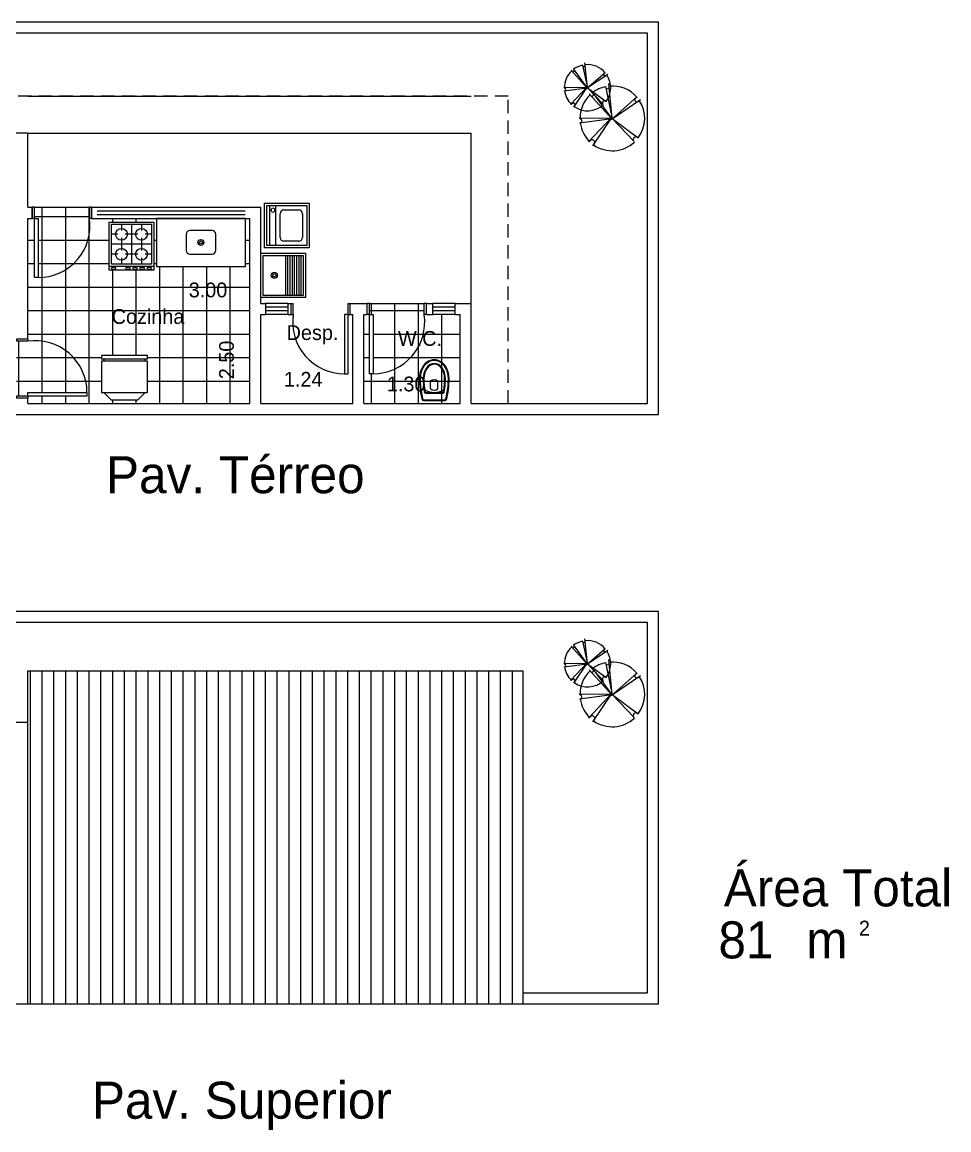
# Model space of a CAD drawing. Extents: x 0.5 to 24.7, y 0.1 to 15.
# Drawn here: x 12.2 to 24.71, y 0.05 to 15.01 of the extents above; entities that cross this region are included whole.
import ezdxf

# ---------------------------------------------------------------- set-up
doc = ezdxf.new("R2010")
doc.units = 0
doc.linetypes.add('ACAD_ISO02W100', pattern=[15, 12, -3])
doc.layers.get('0').update_dxf_attribs({"linetype": 'CONTINUOUS'})
doc.layers.get('DEFPOINTS').update_dxf_attribs({"linetype": 'CONTINUOUS'})
for name, color, linetype in [('ARV', 3, 'CONTINUOUS'), ('BLOCO', 5, 'CONTINUOUS'), ('BLOCOS', 5, 'CONTINUOUS'), ('HACHURA', 1, 'CONTINUOUS'), ('PAREDE', 7, 'CONTINUOUS'), ('PONTILHADO', 8, 'ACAD_ISO02W100')]:
    doc.layers.add(name, color=color, linetype=linetype)
doc.styles.add('PADRÃO', font='', dxfattribs={"height": 0.2})
doc.styles.get('PADRÃO').set_extended_font_data('AvantGarde Bk BT')
doc.dimstyles.new('PADRÃOS', dxfattribs={"dimtxt": 0.15, "dimasz": 0.1, "dimexe": 1.25, "dimexo": 0.625, "dimgap": 0.1, "dimtad": 0, "dimjust": 1, "dimzin": 1, "dimdsep": 46, "dimtxsty": 'PADRÃO', "dimcen": 2.5, "dimse1": 1, "dimse2": 1, "dimsd1": 1, "dimsd2": 1, "dimclrt": 1, "dimadec": 0, "dimazin": 0, "dimtfac": 1, "dimtdec": 4, "dimtmove": 0, "dimatfit": 3, "dimfxl": 1, "dimtolj": 1, "dimtzin": 0, "dimarcsym": 0})
pattern_1 = [(0, (-137.0739, -134.93556), (0, 0.3175), []), (90, (-137.0739, -134.93556), (-0.3175, 2e-17), [])]

# ---------------------------------------------------------------- blocks, each defined once
blk = doc.blocks.new('P80E15')
at = {"layer": 'BLOCO', "ltscale": 0.015}
for p, q in [((0.03, 0.15), (0, 0.15)), ((0, 0.15), (0, 0)), ((0.03, 0.15), (0.03, 0)), ((0.8, 0.15), (0.77, 0.15)), ((0.77, 0.15), (0.77, 0)), ((0.8, 0.15), (0.8, 0)), ((0.03, 0), (0, 0)), ((0.8, 0), (0.77, 0))]:
    blk.add_line(p, q, dxfattribs=at)
at = {"layer": 'BLOCO'}
blk.add_lwpolyline([(0.03, 0.15), (0.08, 0.15), (0.08, 0.95), (0.03, 0.95)], close=True, dxfattribs=at)
at = {"layer": 'BLOCO', "ltscale": 0.015}
blk.add_arc((0.08, 0.252), 0.698, 351.5555, 90, dxfattribs=at)
blk = doc.blocks.new('P80D15')
at = {"layer": 'BLOCO', "ltscale": 0.015}
for p, q in [((0, 0.15), (0, 0)), ((0, 0.15), (0.03, 0.15)), ((0.03, 0.15), (0.03, 0)), ((0.77, 0.15), (0.77, 0)), ((0.77, 0.15), (0.8, 0.15)), ((0.8, 0.15), (0.8, 0)), ((0, 0), (0.03, 0)), ((0.77, 0), (0.8, 0))]:
    blk.add_line(p, q, dxfattribs=at)
at = {"layer": 'BLOCO'}
blk.add_lwpolyline([(0.77, 0.15), (0.72, 0.15), (0.72, 0.95), (0.77, 0.95)], close=True, dxfattribs=at)
at = {"layer": 'BLOCO', "ltscale": 0.015}
blk.add_arc((0.72, 0.252), 0.698, 90, 188.4445, dxfattribs=at)
blk = doc.blocks.new('VASOSAN')
at = {"layer": 'BLOCOS'}
for p, q in [((-0.05, 0.2), (-0.05, 0.3)), ((0.05, 0.2), (0.05, 0.3)), ((-0.116, 0.15), (0.116, 0.15)), ((-0.145, 0.05), (0.145, 0.05)), ((-0.145, 0.04), (0.145, 0.04)), ((-0.116, 0.14), (0.116, 0.14))]:
    blk.add_line(p, q, dxfattribs=at)
for centre, radius, start, end in [((0, 0.25), 0.0707, 44.9896, 134.9689), ((-0.116, 0.16), 0.02, 189.3868, 270), ((-0.116, 0.16), 0.01, 189.3844, 270), ((0, 0.25), 0.0707, 225.0311, 315.0104), ((0.116, 0.16), 0.01, 270, 350.5759), ((0.116, 0.16), 0.02, 270, 350.5771), ((-0.145, 0.06), 0.02, 195.5363, 270), ((-0.145, 0.06), 0.01, 195.5347, 270), ((0.145, 0.06), 0.01, 270, 344.4831), ((0.145, 0.06), 0.02, 270, 344.4637)]:
    blk.add_arc(centre, radius, start, end, dxfattribs=at)
for centre, major_axis, ratio, start_param, end_param in [((0, 0.34), (0, 0.25), 0.8, 4.712389, 7.853982), ((0, 0.34), (0, 0.5), 0.4, 1.570796, 2.178171), ((0, 0.34), (0, 0.5), 0.4, 4.105014, 4.712389), ((0, 0.2), (-0.132, 0), 0.380108, 0, 3.141593)]:
    blk.add_ellipse(centre, major_axis=major_axis, ratio=ratio, start_param=start_param, end_param=end_param, dxfattribs=at)
for points, knots in [([(0.19, 0.34), (0.19, 0.385), (0.18, 0.43), (0.128, 0.535), (0.067, 0.577), (-0.056, 0.582), (-0.118, 0.544), (-0.177, 0.44), (-0.19, 0.39), (-0.19, 0.34)], [4.712389, 4.712389, 4.712389, 4.712389, 5.268705, 5.268705, 6.251972, 6.251972, 7.235239, 7.235239, 7.853982, 7.853982, 7.853982, 7.853982]), ([(0.15, 0.34), (0.15, 0.379), (0.141, 0.418), (0.098, 0.505), (0.052, 0.537), (-0.036, 0.543), (-0.083, 0.519), (-0.137, 0.434), (-0.15, 0.387), (-0.15, 0.34)], [4.712389, 4.712389, 4.712389, 4.712389, 5.267304, 5.267304, 6.225165, 6.225165, 7.183027, 7.183027, 7.853982, 7.853982, 7.853982, 7.853982]), ([(0.14, 0.34), (0.14, 0.377), (0.131, 0.415), (0.086, 0.506), (0.035, 0.535), (-0.049, 0.525), (-0.088, 0.498), (-0.13, 0.419), (-0.14, 0.379), (-0.14, 0.34)], [4.712389, 4.712389, 4.712389, 4.712389, 5.266985, 5.266985, 6.376176, 6.376176, 7.268653, 7.268653, 7.853982, 7.853982, 7.853982, 7.853982]), ([(-0.19, 0.34), (-0.19, 0.263), (-0.183, 0.186), (-0.165, 0.096), (-0.16, 0.076), (-0.155, 0.057)], [1.5707963, 1.5707963, 1.5707963, 1.5707963, 2.0374558, 2.0374558, 2.1781714, 2.1781714, 2.1781714, 2.1781714]), ([(0.126, 0.158), (0.13, 0.188), (0.134, 0.22), (0.139, 0.281), (0.14, 0.31), (0.14, 0.34)], [4.3194242, 4.3194242, 4.3194242, 4.3194242, 4.5261468, 4.5261468, 4.712389, 4.712389, 4.712389, 4.712389]), ([(0.135, 0.157), (0.141, 0.188), (0.145, 0.222), (0.149, 0.283), (0.15, 0.312), (0.15, 0.34)], [4.3194149, 4.3194149, 4.3194149, 4.3194149, 4.5352774, 4.5352774, 4.712389, 4.712389, 4.712389, 4.712389]), ([(0.155, 0.057), (0.171, 0.118), (0.183, 0.188), (0.189, 0.287), (0.19, 0.314), (0.19, 0.34)], [4.1050166, 4.1050166, 4.1050166, 4.1050166, 4.5531772, 4.5531772, 4.712389, 4.712389, 4.712389, 4.712389])]:
    blk.add_open_spline(points, degree=3, knots=knots, dxfattribs=at)
for points in [[(-0.15, 0.34), (-0.15, 0.277), (-0.145, 0.214), (-0.135, 0.157)], [(-0.14, 0.34), (-0.14, 0.278), (-0.135, 0.215), (-0.126, 0.158)]]:
    blk.add_open_spline(points, degree=3, dxfattribs=at)
blk = doc.blocks.new('*D26')
at = {"layer": 'DEFPOINTS', "color": 0, "linetype": 'ByBlock', "ltscale": 0.015}
for p in [(149.346, 147.296), (152.346, 147.296), (149.346, 146.329)]:
    blk.add_point(p, dxfattribs=at)
at = {"color": 1, "linetype": 'ByBlock', "ltscale": 0.015, "insert": (151.782, 146.329), "char_height": 0.2, "attachment_point": 5, "style": 'PADRÃO'}
blk.add_mtext('\\A1;3.00', dxfattribs=at)
blk = doc.blocks.new('*D27')
at = {"layer": 'DEFPOINTS', "color": 0, "linetype": 'ByBlock', "ltscale": 0.015}
for p in [(152.033, 147.296), (152.346, 147.296), (152.346, 144.796)]:
    blk.add_point(p, dxfattribs=at)
at = {"color": 1, "linetype": 'ByBlock', "ltscale": 0.015, "insert": (152.033, 145.385), "char_height": 0.2, "attachment_point": 5, "rotation": 90, "style": 'PADRÃO'}
blk.add_mtext('\\A1;2.50', dxfattribs=at)
blk = doc.blocks.new('*D30')
at = {"layer": 'DEFPOINTS', "color": 0, "linetype": 'ByBlock', "ltscale": 0.015}
for p in [(153.736, 145.123), (152.496, 144.796), (153.736, 144.796)]:
    blk.add_point(p, dxfattribs=at)
at = {"color": 1, "linetype": 'ByBlock', "ltscale": 0.015, "insert": (153.067, 145.123), "char_height": 0.2, "attachment_point": 5, "style": 'PADRÃO'}
blk.add_mtext('\\A1;1.24', dxfattribs=at)
blk = doc.blocks.new('*D31')
at = {"layer": 'DEFPOINTS', "color": 0, "linetype": 'ByBlock', "ltscale": 0.015}
for p in [(155.186, 145.059), (153.886, 144.796), (155.186, 144.796)]:
    blk.add_point(p, dxfattribs=at)
at = {"color": 1, "linetype": 'ByBlock', "ltscale": 0.015, "insert": (154.458, 145.059), "char_height": 0.2, "attachment_point": 5, "style": 'PADRÃO'}
blk.add_mtext('\\A1;1.30', dxfattribs=at)
blk = doc.blocks.new('GELAD')
at = {"layer": 'BLOCOS'}
for p, q in [((0.31, 0.65), (-0.31, 0.65)), ((-0.31, 0.65), (-0.31, 0.6)), ((0.31, 0.6), (-0.31, 0.6)), ((-0.28, 0.6), (-0.28, 0.57)), ((0.28, 0.57), (0.28, 0.6)), ((0.31, 0.6), (0.31, 0.65)), ((0.31, 0.57), (-0.31, 0.57)), ((-0.31, 0.57), (-0.31, 0.15)), ((0.31, 0.15), (0.31, 0.57)), ((-0.31, 0.15), (0.31, 0.15)), ((-0.18, 0.05), (-0.28, 0.15)), ((0.18, 0.05), (0.28, 0.15)), ((-0.18, 0.05), (0.18, 0.05))]:
    blk.add_line(p, q, dxfattribs=at)
blk = doc.blocks.new('FOGÃO4B')
at = {"layer": 'BLOCOS'}
for p, q in [((-0.3, 0.7), (0.3, 0.7)), ((-0.3, 0.05), (-0.3, 0.7)), ((-0.3, 0.65), (0.3, 0.65)), ((-0.27, 0.62), (0.27, 0.62)), ((-0.27, 0.08), (-0.27, 0.62)), ((-0.135, 0.535), (-0.135, 0.62)), ((0, 0.08), (0, 0.62)), ((0.135, 0.535), (0.135, 0.62)), ((0.27, 0.62), (0.27, 0.08)), ((0.3, 0.7), (0.3, 0.05)), ((-0.27, 0.485), (-0.185, 0.485)), ((-0.085, 0.485), (0.085, 0.485)), ((0.185, 0.485), (0.27, 0.485)), ((-0.27, 0.35), (0.27, 0.35)), ((-0.135, 0.265), (-0.135, 0.435)), ((0.135, 0.265), (0.135, 0.435)), ((-0.27, 0.215), (-0.185, 0.215)), ((-0.135, 0.08), (-0.135, 0.165)), ((-0.085, 0.215), (0.085, 0.215)), ((0.135, 0.08), (0.135, 0.165)), ((0.185, 0.215), (0.27, 0.215)), ((0.3, 0.05), (-0.3, 0.05)), ((0.27, 0.08), (-0.27, 0.08))]:
    blk.add_line(p, q, dxfattribs=at)
for centre in [(-0.135, 0.485), (0.135, 0.485), (-0.135, 0.215), (0.135, 0.215)]:
    blk.add_circle(centre, 0.08, dxfattribs=at)
for centre in [(-0.24, 0.675), (-0.144, 0.675), (-0.048, 0.675), (0.048, 0.675), (0.24, 0.675)]:
    blk.add_ellipse(centre, major_axis=(-0.03, 0), ratio=0.5, dxfattribs=at)
blk = doc.blocks.new('PIA')
at = {"layer": 'BLOCOS'}
blk.add_lwpolyline([(-0.6, 0), (0.6, 0), (0.6, 0.65), (-0.6, 0.65)], close=True, dxfattribs=at)
blk.add_lwpolyline([(-0.15, 0.165), (0.15, 0.165, 0.414214), (0.2, 0.215), (0.2, 0.435, 0.414214), (0.15, 0.485), (-0.15, 0.485, 0.414214), (-0.2, 0.435), (-0.2, 0.215, 0.414214)], format="xyb", close=True, dxfattribs=at)
for radius in [0.04, 0.02]:
    blk.add_circle((0, 0.325), radius, dxfattribs=at)
blk = doc.blocks.new('MÁQUINA')
at = {"layer": 'BLOCOS'}
for p, q in [((-0.3, 0.65), (0.3, 0.65)), ((-0.3, 0.05), (-0.3, 0.65)), ((-0.27, 0.62), (0.27, 0.62)), ((-0.27, 0.08), (-0.27, 0.62)), ((0.27, 0.62), (0.27, 0.08)), ((0.3, 0.65), (0.3, 0.05)), ((-0.21, 0.31), (-0.21, 0.51)), ((-0.16, 0.56), (0.16, 0.56)), ((0.21, 0.51), (0.21, 0.31)), ((0.27, 0.2), (-0.27, 0.2)), ((0.16, 0.26), (-0.16, 0.26)), ((0.3, 0.05), (-0.3, 0.05)), ((0.27, 0.12), (-0.27, 0.12)), ((0.27, 0.08), (-0.27, 0.08))]:
    blk.add_line(p, q, dxfattribs=at)
for centre, start, end in [((-0.16, 0.51), 90, 180), ((0.16, 0.51), 360, 90), ((-0.16, 0.31), 180, 270), ((0.16, 0.31), 270, 360)]:
    blk.add_arc(centre, 0.05, start, end, dxfattribs=at)
blk.add_ellipse((-0.208, 0.161), major_axis=(-0.0301, 0), ratio=0.716981, dxfattribs=at)
blk = doc.blocks.new('TANQUE')
at = {"layer": 'BLOCOS'}
for p, q in [((-0.3, 0.6), (0.3, 0.6)), ((-0.3, 0), (-0.3, 0.6)), ((0.3, 0.6), (0.3, 0)), ((-0.27, 0.57), (0.27, 0.57)), ((-0.27, 0.03), (-0.27, 0.57)), ((-0.27, 0.54), (0.27, 0.54)), ((-0.27, 0.51), (0.27, 0.51)), ((-0.27, 0.48), (0.27, 0.48)), ((-0.27, 0.45), (0.27, 0.45)), ((0.27, 0.57), (0.27, 0.03)), ((-0.27, 0.42), (0.27, 0.42)), ((-0.27, 0.39), (0.27, 0.39)), ((-0.27, 0.36), (0.27, 0.36)), ((-0.27, 0.33), (0.27, 0.33)), ((0.3, 0), (-0.3, 0)), ((0.27, 0.03), (-0.27, 0.03))]:
    blk.add_line(p, q, dxfattribs=at)
for radius in [0.04, 0.02]:
    blk.add_circle((0, 0.18), radius, dxfattribs=at)
blk = doc.blocks.new('A_03')
at = {"layer": 'ARV'}
for p, q in [((-0.164, 0.667), (-0.032, 0.054)), ((-0.032, 0.054), (-0.102, 0.726)), ((-0.04, 0.044), (-0.476, 0.526)), ((-0.413, 0.556), (-0.04, 0.044)), ((-0.057, 0.029), (0.441, 0.467)), ((0.512, 0.415), (-0.057, 0.029)), ((-0.04, 0.051), (-0.672, 0.059)), ((-0.663, -0.03), (-0.04, 0.051)), ((-0.494, -0.401), (-0.04, 0.081)), ((-0.04, 0.081), (-0.413, -0.475)), ((-0.032, 0.054), (0.468, -0.32)), ((0.388, -0.394), (-0.032, 0.054))]:
    blk.add_line(p, q, dxfattribs=at)
for centre, radius, start, end in [((-0.032, 0.054), 0.625, 102.158, 127.2526), ((-0.127, 0.664), 0.037, 175.6543, 19.6938), ((-0.032, 0.054), 0.625, 41.0541, 95.5311), ((-0.032, 0.054), 0.625, 133.2426, 180.9743), ((-0.427, 0.516), 0.0334, 201.2821, 48.2736), ((0.446, 0.414), 0.0427, 89.2094, 344.6286), ((-0.032, 0.054), 0.625, 323.2022, 33.8211), ((-0.655, 0.006), 0.0378, 285.6846, 88.001), ((-0.032, 0.054), 0.625, 187.876, 225.8833), ((-0.419, -0.408), 0.0497, 310.6567, 163.4448), ((-0.032, 0.054), 0.625, 234.6715, 313.133), ((0.426, -0.355), 0.0546, 40.7148, 224.88)]:
    blk.add_arc(centre, radius, start, end, dxfattribs=at)
blk = doc.blocks.new('SUPERIOR')
at = {"layer": 'HACHURA', "ltscale": 0.015, "style": 'PADRÃO'}
blk.add_text('Pav. Superior', height=0.5, dxfattribs=at).set_placement((-1.769, -0.192))
blk = doc.blocks.new('TÉRREO')
at = {"layer": 'HACHURA', "ltscale": 0.015, "style": 'PADRÃO'}
blk.add_text('Pav. Térreo', height=0.5, dxfattribs=at).set_placement((-1.92, -0.247))
blk = doc.blocks.new('AREA')
at = {"layer": 'HACHURA', "ltscale": 0.1, "style": 'PADRÃO'}
for s, p in [('Área Total', (-2.498, 0.433)), ('m', (-1.384, -0.269))]:
    blk.add_text(s, height=0.5, dxfattribs=at).set_placement(p)
at = {"layer": 'HACHURA', "ltscale": 0.015, "style": 'PADRÃO'}
blk.add_text('2', height=0.2, dxfattribs=at).set_placement((-0.673, 0.04))
blk.add_attdef('100', (-2.57, -0.269), '', height=0.5, dxfattribs=at)

msp = doc.modelspace()

# ---------------------------------------------------------------- hatches: boundary and pattern name
at = {"layer": 'HACHURA', "ltscale": 0.015}
h = msp.add_hatch(dxfattribs=at)
h.set_pattern_fill('NET', color=256, scale=0.1, style=0)
h.set_pattern_definition(pattern_1)
edge = h.paths.add_edge_path()
edge.add_arc((7.153, 12.313), 0.698, 90, 110.0633)
edge.add_ellipse((6.697, 13.111), major_axis=(-0.31, 0), ratio=0.645161, start_angle=0, end_angle=180, ccw=False)
edge.add_arc((7.153, 12.313), 0.698, 117.876, 188.4445)
edge.add_line((6.463, 12.211), (6.463, 12.061))
edge.add_line((6.463, 12.061), (7.203, 12.061))
edge.add_line((7.203, 12.061), (7.203, 12.211))
edge.add_line((7.203, 12.211), (7.153, 12.211))
edge.add_line((7.153, 12.211), (7.153, 13.011))
edge = h.paths.add_edge_path()
edge.add_ellipse((6.697, 13.111), major_axis=(-0.31, 0), ratio=0.645161, start_angle=0, end_angle=180, ccw=False)
edge.add_arc((7.007, 13.111), 0.62, 156.22, 180, ccw=False)
edge.add_line((6.44, 13.361), (6.176, 13.361))
edge.add_line((6.176, 13.361), (5.723, 13.361))
edge.add_line((5.723, 13.361), (5.723, 12.211))
edge.add_line((5.723, 12.211), (6.433, 12.211))
edge.add_line((6.433, 12.211), (6.463, 12.211))
edge.add_arc((7.153, 12.313), 0.698, 117.876, 188.4445, ccw=False)
edge = h.paths.add_edge_path(flags=17)
edge.add_ellipse((6.036, 13.021), major_axis=(0, -0.25), ratio=0.8, start_angle=270, end_angle=450, ccw=False)
edge.add_ellipse((6.036, 13.021), major_axis=(0, -0.5), ratio=0.4, start_angle=235.2, end_angle=270, ccw=False)
edge.add_arc((5.891, 13.301), 0.02, 90, 168.1773, ccw=False)
edge.add_line((5.891, 13.321), (6.181, 13.321))
edge.add_arc((6.181, 13.301), 0.02, 11.8227, 90, ccw=False)
edge.add_ellipse((6.036, 13.021), major_axis=(0, -0.5), ratio=0.4, start_angle=90, end_angle=124.8, ccw=False)
h.paths.add_polyline_path([(13.105, 12.361), (13.105, 12.511), (12.365, 12.511), (12.365, 12.361), (12.415, 12.361), (12.415, 11.561, 0.45807)])
h.paths.add_polyline_path([(15.273, 12.361), (15.212, 12.361), (15.212, 11.711), (14.012, 11.711), (14.012, 12.361), (13.21, 12.361), (13.135, 12.361), (13.105, 12.361, -0.45807), (12.415, 11.561), (12.365, 11.561), (12.365, 12.361), (12.335, 12.361), (12.273, 12.361), (12.273, 10.731), (12.273, 10.701, -0.45807), (13.073, 10.011), (13.073, 9.961), (12.273, 9.961), (12.273, 9.931), (12.273, 9.861), (15.273, 9.861)])
h.paths.add_polyline_path([(13.271, 10.511), (13.891, 10.511), (13.891, 10.461), (13.861, 10.461), (13.861, 10.431), (13.891, 10.431), (13.891, 10.011), (13.861, 10.011), (13.761, 9.911), (13.401, 9.911), (13.301, 10.011), (13.271, 10.011), (13.271, 10.431), (13.301, 10.431), (13.301, 10.461), (13.271, 10.461)], flags=16)
h.paths.add_polyline_path([(13.374, 11.661), (13.374, 12.311), (13.974, 12.311), (13.974, 11.661)], flags=16)
h.paths.add_polyline_path([(17.627, 11.061), (17.627, 11.211), (16.887, 11.211), (16.887, 11.061), (16.937, 11.061), (16.937, 10.261, 0.45807)])
h.paths.add_polyline_path([(18.113, 11.061), (18.045, 11.061), (17.745, 11.061), (17.657, 11.061), (17.627, 11.061, -0.45807), (16.937, 10.261), (16.887, 10.261), (16.887, 11.061), (16.857, 11.061), (16.813, 11.061), (16.813, 9.861), (18.113, 9.861)])
h.paths.add_polyline_path([(5.973, 12.691), (6.615, 12.691), (6.615, 12.383), (5.973, 12.383)], flags=24)
h.paths.add_polyline_path([(14.393, 11.547), (15.023, 11.547), (15.023, 11.239), (14.393, 11.239)], flags=24)
h.paths.add_polyline_path([(14.805, 10.111), (14.805, 10.789), (15.113, 10.789), (15.113, 10.111)], flags=24)
h.paths.add_polyline_path([(13.364, 10.879), (14.482, 10.879), (14.482, 11.192), (13.364, 11.192)], flags=24)
h.paths.add_polyline_path([(15.673, 10.339), (16.315, 10.339), (16.315, 10.035), (15.673, 10.035)], flags=9)
h.paths.add_polyline_path([(15.691, 10.607), (16.561, 10.607), (16.561, 10.98), (15.691, 10.98)], flags=9)
h.paths.add_polyline_path([(17.063, 10.277), (17.705, 10.277), (17.705, 9.969), (17.063, 9.969)], flags=25)
h.paths.add_polyline_path([(17.217, 10.583), (17.93, 10.583), (17.93, 10.895), (17.217, 10.895)], flags=25)
h = msp.add_hatch(dxfattribs=at)
h.set_pattern_fill('NET', color=256, scale=0.1, style=0)
h.set_pattern_definition(pattern_1)
edge = h.paths.add_edge_path()
edge.add_line((7.323, 13.361), (7.176, 13.361))
edge.add_line((7.176, 13.361), (6.955, 13.361))
edge.add_arc((6.387, 13.111), 0.62, 0, 23.78, ccw=False)
edge.add_ellipse((6.697, 13.111), major_axis=(-0.31, 0), ratio=0.645161, start_angle=0, end_angle=180, ccw=False)
edge.add_arc((7.153, 12.313), 0.698, 90, 110.0633, ccw=False)
edge.add_line((7.153, 13.011), (7.203, 13.011))
edge.add_line((7.203, 13.011), (7.203, 12.211))
edge.add_line((7.203, 12.211), (7.233, 12.211))
edge.add_line((7.233, 12.211), (7.323, 12.211))
edge.add_line((7.323, 12.211), (7.323, 13.361))
h.paths.add_polyline_path([(13.073, 10.011, 0.45807), (12.273, 10.701), (12.123, 10.701), (12.123, 9.961), (12.273, 9.961), (12.273, 10.011)])
h = msp.add_hatch(dxfattribs=at)
h.set_pattern_fill('ANSI31', color=256, scale=0.05, angle=45, style=0)
h.set_pattern_definition([(90, (-137.07389, -133.22809), (-0.15875, 3e-17), [])])
h.paths.add_polyline_path([(12.273, 6.252), (12.273, 1.752), (18.263, 1.752), (18.963, 1.752), (18.963, 6.252)])

# ---------------------------------------------------------------- linework, layer by layer
at = {"layer": 'BLOCO', "ltscale": 0.015}
for p, q in [((13.21, 12.511), (14.21, 12.511)), ((13.21, 12.461), (14.21, 12.461)), ((14.21, 12.511), (15.21, 12.511)), ((14.21, 12.461), (15.21, 12.461)), ((13.21, 12.411), (14.21, 12.411)), ((13.21, 12.361), (14.21, 12.361)), ((14.21, 12.411), (15.21, 12.411)), ((14.21, 12.361), (15.21, 12.361)), ((15.784, 11.211), (15.484, 11.211)), ((15.784, 11.161), (15.484, 11.161)), ((15.784, 11.111), (15.484, 11.111)), ((18.045, 11.211), (17.745, 11.211)), ((18.045, 11.161), (17.745, 11.161)), ((18.045, 11.111), (17.745, 11.111)), ((15.784, 11.061), (15.484, 11.061)), ((18.045, 11.061), (17.745, 11.061))]:
    msp.add_line(p, q, dxfattribs=at)
at = {"layer": 'HACHURA', "ltscale": 0.015}
for p, q in [((12.365, 12.511), (13.105, 12.511)), ((16.887, 11.211), (17.627, 11.211))]:
    msp.add_line(p, q, dxfattribs=at)
at = {"layer": 'PAREDE'}
for p, q in [((20.793, 15.011), (0.493, 15.011)), ((20.793, 9.711), (20.793, 15.011)), ((20.643, 14.861), (5.723, 14.861)), ((20.643, 9.861), (20.643, 14.861)), ((18.263, 9.861), (20.643, 9.861)), ((18.263, 9.711), (20.793, 9.711)), ((20.793, 7.052), (0.493, 7.052)), ((20.793, 1.752), (20.793, 7.052)), ((20.643, 6.902), (5.573, 6.902)), ((20.643, 1.902), (20.643, 6.902)), ((18.963, 1.902), (20.643, 1.902)), ((18.263, 1.752), (20.793, 1.752))]:
    msp.add_line(p, q, dxfattribs=at)
at = {"layer": 'PAREDE', "ltscale": 0.015}
for p, q in [((12.273, 14.011), (18.263, 14.011)), ((12.273, 13.511), (12.023, 13.511)), ((12.273, 12.511), (12.273, 13.511)), ((12.273, 13.511), (18.263, 13.511)), ((18.263, 11.211), (18.263, 13.511)), ((12.273, 12.511), (12.335, 12.511)), ((12.335, 12.511), (12.335, 12.361)), ((13.135, 12.511), (13.135, 12.361)), ((13.135, 12.511), (13.238, 12.511)), ((13.238, 12.511), (15.423, 12.511)), ((15.423, 11.211), (15.423, 12.511)), ((12.273, 12.361), (12.335, 12.361)), ((12.273, 10.731), (12.273, 12.361)), ((13.135, 12.361), (13.238, 12.361)), ((13.238, 12.361), (15.273, 12.361)), ((15.273, 9.861), (15.273, 12.361)), ((15.423, 11.211), (15.484, 11.211)), ((15.484, 11.211), (15.484, 11.061)), ((15.784, 11.211), (15.784, 11.061)), ((15.784, 11.211), (15.83, 11.211)), ((15.83, 11.061), (15.83, 11.211)), ((16.63, 11.061), (16.63, 11.211)), ((16.63, 11.211), (16.857, 11.211)), ((16.857, 11.061), (16.857, 11.211)), ((17.657, 11.061), (17.657, 11.211)), ((17.657, 11.211), (17.745, 11.211)), ((17.745, 11.061), (17.745, 11.211)), ((18.045, 11.061), (18.045, 11.211)), ((18.045, 11.211), (18.263, 11.211)), ((18.263, 9.861), (18.263, 11.211)), ((15.423, 9.861), (15.423, 11.061)), ((15.423, 11.061), (15.484, 11.061)), ((15.784, 11.061), (15.83, 11.061)), ((16.63, 11.061), (16.663, 11.061)), ((16.663, 9.861), (16.663, 11.061)), ((16.813, 9.861), (16.813, 11.061)), ((16.813, 11.061), (16.857, 11.061)), ((17.657, 11.061), (17.745, 11.061)), ((18.045, 11.061), (18.113, 11.061)), ((18.113, 9.861), (18.113, 11.061)), ((12.273, 10.731), (12.123, 10.731)), ((12.273, 9.931), (12.123, 9.931)), ((12.273, 9.861), (12.273, 9.931)), ((12.273, 9.861), (15.273, 9.861)), ((15.423, 9.861), (16.663, 9.861)), ((16.813, 9.861), (18.113, 9.861)), ((3.373, 9.711), (18.263, 9.711)), ((12.273, 1.752), (12.273, 6.252)), ((12.273, 6.252), (18.963, 6.252)), ((18.963, 1.752), (18.963, 6.252)), ((12.273, 5.552), (11.83, 5.552)), ((12.273, 1.902), (12.273, 4.402)), ((3.373, 1.752), (18.263, 1.752))]:
    msp.add_line(p, q, dxfattribs=at)
at = {"layer": 'PONTILHADO', "ltscale": 0.015}
for p, q in [((18.763, 14.011), (5.073, 14.011)), ((18.763, 9.861), (18.763, 14.011))]:
    msp.add_line(p, q, dxfattribs=at)

# ---------------------------------------------------------------- block references
at = {"layer": 'BLOCO', "ltscale": 0.015}
for name, p, rotation in [('P80D15', (13.135, 12.511), 180), ('P80E15', (16.63, 11.211), 180), ('P80D15', (17.657, 11.211), 180), ('P80D15', (12.123, 10.731), 270)]:
    msp.add_blockref(name, p, dxfattribs=dict(at, rotation=rotation))
at = {"layer": 'HACHURA', "ltscale": 0.015}
for p, xscale, yscale, zscale in [((19.85, 14.098), 0.5, 0.5, 0.5), ((20.191, 13.673), 0.7, 0.7, 0.7), ((19.85, 6.319), 0.5, 0.5, 0.5), ((20.191, 5.894), 0.7, 0.7, 0.7)]:
    msp.add_blockref('A_03', p, dxfattribs=dict(at, xscale=xscale, yscale=yscale, zscale=zscale))
for name, p, rotation in [('MÁQUINA', (15.423, 12.264), 270), ('FOGÃO4B', (13.674, 12.361), 179.9999999999791), ('PIA', (14.612, 12.361), 180), ('TANQUE', (15.423, 11.591), 270)]:
    msp.add_blockref(name, p, dxfattribs=dict(at, rotation=rotation))
for name, p in [('GELAD', (13.581, 9.861)), ('VASOSAN', (17.764, 9.861)), ('TÉRREO', (15.25, 8.896)), ('SUPERIOR', (14.909, 0.394))]:
    msp.add_blockref(name, p, dxfattribs=at)
msp.add_blockref('AREA', (24.172, 2.636), dxfattribs=at).add_auto_attribs({'100': '81'})

# ---------------------------------------------------------------- texts
at = {"layer": 'HACHURA', "ltscale": 0.015, "style": 'PADRÃO'}
for s, p in [('Cozinha', (13.407, 10.935)), ('Desp.', (15.77, 10.718)), ('W.C.', (17.274, 10.639))]:
    msp.add_text(s, height=0.2, dxfattribs=at).set_placement(p)

# ---------------------------------------------------------------- dimensions: what is measured, and where the dimension line sits
at = {"layer": 'HACHURA', "ltscale": 0.015}
dim = msp.add_linear_dim(base=(12.273, 11.393), p1=(15.273, 12.361), p2=(12.273, 12.361), dimstyle='PADRÃOS', dxfattribs=at)
dim.commit()
dim.dimension.update_dxf_attribs({"geometry": '*D26', "text_midpoint": (14.708, 11.393), "dimtype": 160, "insert": (-137.074, -134.936)})
dim = msp.add_linear_dim(base=(14.959, 12.361), p1=(15.273, 9.861), p2=(15.273, 12.361), angle=90, dimstyle='PADRÃOS', dxfattribs=at)
dim.commit()
dim.dimension.update_dxf_attribs({"geometry": '*D27', "text_midpoint": (14.959, 10.45), "insert": (-137.074, -134.936)})
for base, p1, p2, picture, middle in [((16.663, 10.187), (15.423, 9.861), (16.663, 9.861), '*D30', (15.994, 10.187)), ((18.113, 10.123), (16.813, 9.861), (18.113, 9.861), '*D31', (17.384, 10.123))]:
    dim = msp.add_linear_dim(base=base, p1=p1, p2=p2, dimstyle='PADRÃOS', dxfattribs=at)
    dim.commit()
    dim.dimension.update_dxf_attribs({"geometry": picture, "text_midpoint": middle, "insert": (-137.074, -134.936)})

doc.saveas('drawing.dxf')
